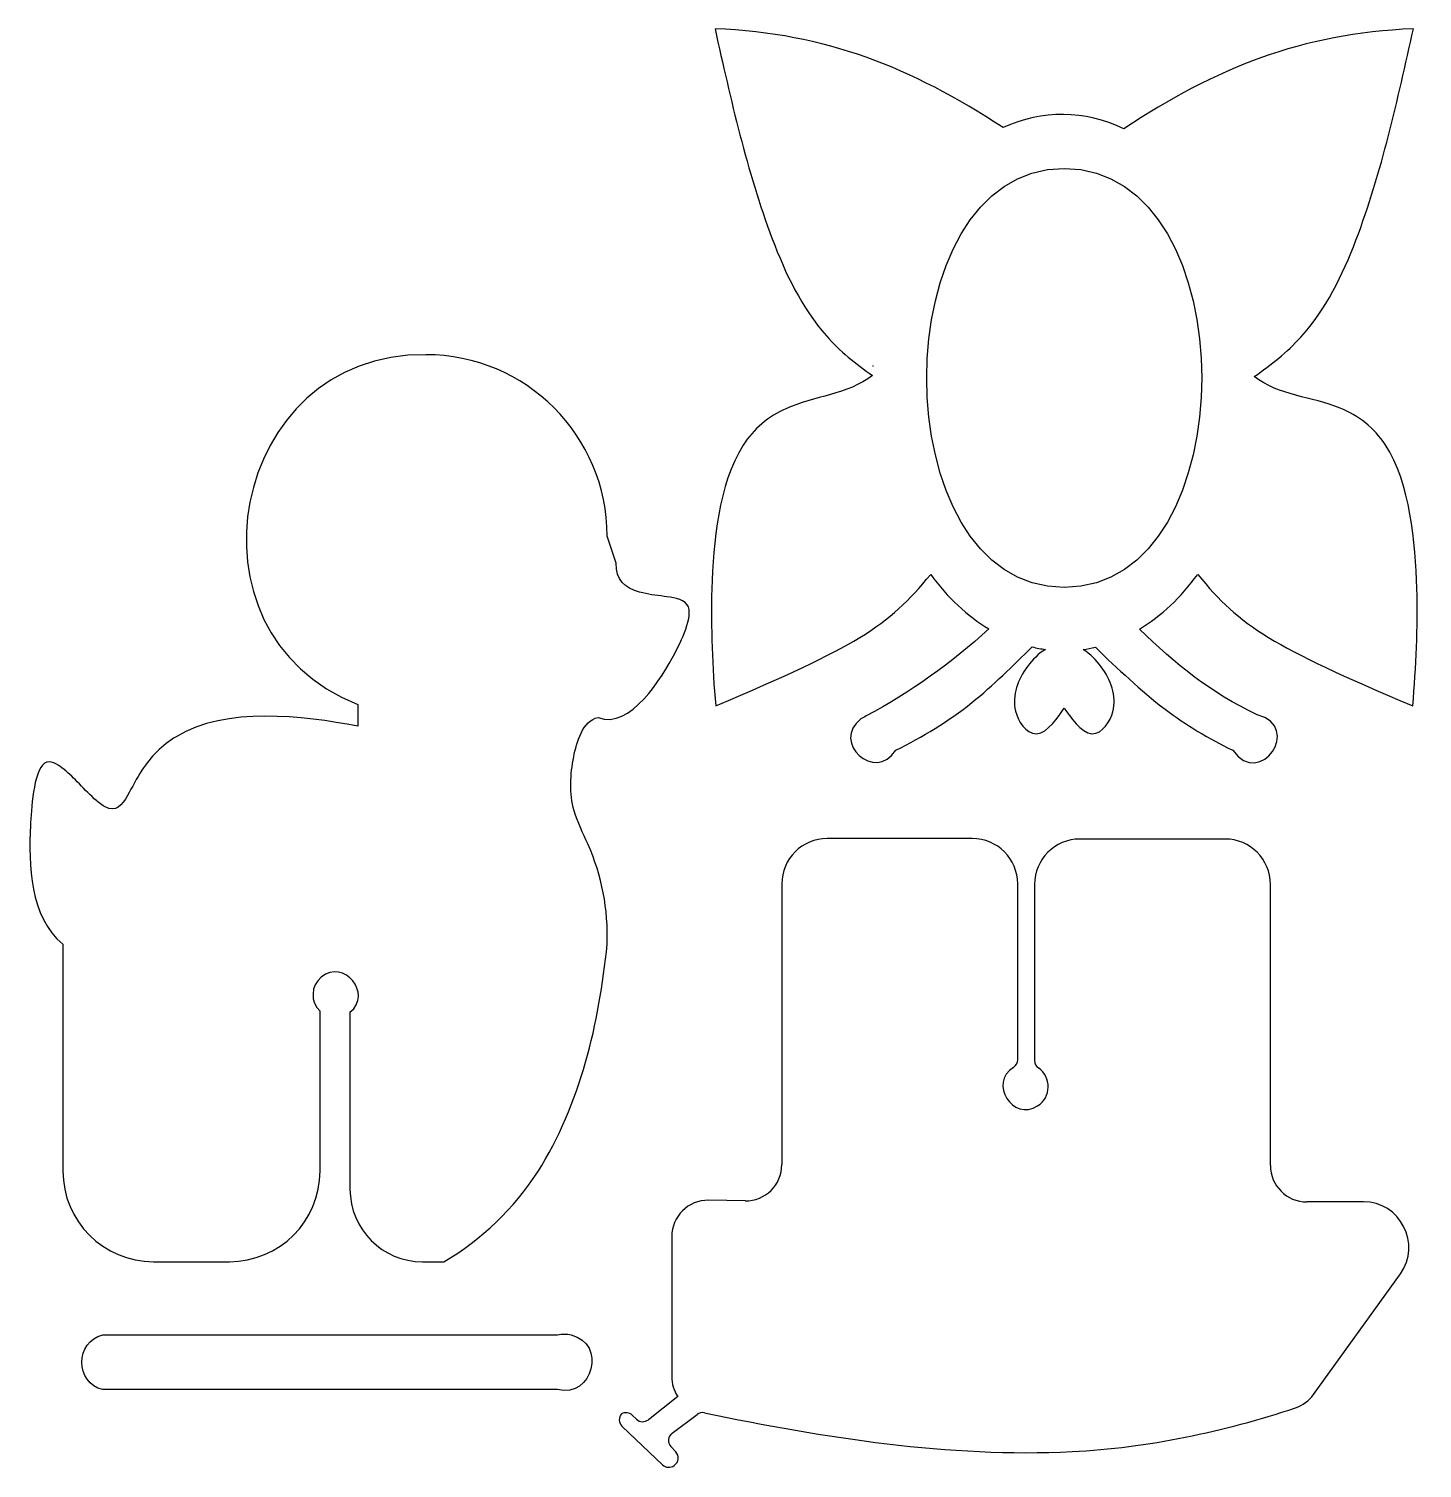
# Model space of a CAD drawing. Header units: millimetres. Extents: x 153 to 307, y 62 to 220.
import ezdxf

# ---------------------------------------------------------------- set-up
doc = ezdxf.new("R2010")
doc.units = ezdxf.units.MM
doc.header["$MEASUREMENT"] = 0
doc.layers.get('0').update_dxf_attribs({"lineweight": 0})

msp = doc.modelspace()

# ---------------------------------------------------------------- linework, layer by layer
at = {"color": 18, "lineweight": 25, "true_color": 0x000000}
for p, q in [((218.11, 161.53), (217.11, 164.53)), ((252.77, 160.3), (252.79, 160.31)), ((189.63, 145.98), (189.63, 143.59)), ((257.36, 131.18), (241.36, 131.18)), ((285.22, 131.13), (269.22, 131.13)), ((236.36, 126.18), (236.36, 95.24)), ((262.36, 106.8), (262.36, 126.18)), ((264.22, 126.13), (264.22, 106.71)), ((290.22, 95.13), (290.22, 126.13)), ((157.11, 119.53), (157.11, 94.53)), ((185.46, 94.53), (185.46, 112.14)), ((188.76, 112.03), (188.76, 92.53)), ((232.31, 91.24), (228.28, 91.3)), ((300.48, 91.13), (294.22, 91.13)), ((224.23, 87.3), (224.23, 71.88)), ((167.11, 84.53), (175.46, 84.53)), ((196.76, 84.53), (198.71, 84.53)), ((198.71, 84.53), (199.11, 84.53)), ((294.98, 69.88), (304.54, 83.21)), ((224.88, 69.68), (221.65, 67.11)), ((220.34, 67.17), (219.87, 67.61)), ((224.27, 65.63), (227.03, 67.69)), ((218.74, 66.39), (218.75, 66.38)), ((218.75, 66.38), (223.2, 62.14)), ((224.67, 63.57), (224.13, 64.15)), ((224.49, 62.06), (224.53, 62.09))]:
    msp.add_line(p, q, dxfattribs=at)
for points in [[(260.76, 209.56), (250.55, 216.23), (241.3, 219.94), (229, 220.46)], [(305.98, 220.46), (293.59, 219.93), (284.32, 216.18), (274.05, 209.44)], [(274.05, 209.44), (269.74, 211.49), (265.08, 211.53), (260.76, 209.56)], [(246.38, 183.33), (246.38, 183.31), (246.38, 183.28), (246.38, 183.25)], [(246.38, 183.33), (246.4, 183.32), (246.42, 183.31), (246.44, 183.3)], [(246.44, 183.3), (246.42, 183.28), (246.4, 183.27), (246.38, 183.25)], [(229.07, 145.81), (244.61, 152.41), (248, 154.48), (252.77, 160.3)], [(252.79, 160.31), (252.78, 160.31), (252.78, 160.3), (252.77, 160.29)], [(252.77, 160.29), (254.63, 157.76), (256.81, 155.72), (259.18, 154.29)], [(275.8, 154.28), (278.18, 155.71), (280.35, 157.76), (282.2, 160.31)], [(282.2, 160.31), (286.98, 154.48), (290.37, 152.41), (305.91, 145.81)], [(259.18, 154.29), (255.09, 150.56), (250.56, 147.31), (245.67, 144.7)], [(288.76, 144.84), (283.68, 147.21), (279.68, 150.46), (275.8, 154.28)], [(263.95, 152.31), (264.44, 152.19), (264.92, 152.1), (265.41, 152.03)], [(269.58, 152.02), (270.03, 152.09), (270.48, 152.17), (270.92, 152.27)], [(245.67, 144.7), (245.48, 144.59), (245.28, 144.49), (245.08, 144.38)], [(286.06, 140.91), (289.11, 136.66), (293.82, 143.49), (288.76, 144.84)], [(245.08, 144.38), (241.73, 141.79), (246.66, 137.32), (248.91, 140.92)], [(241.36, 131.18), (238.6, 131.18), (236.36, 128.95), (236.36, 126.18)], [(262.36, 126.18), (262.36, 128.95), (260.13, 131.18), (257.36, 131.18)], [(269.22, 131.13), (266.46, 131.13), (264.22, 128.89), (264.22, 126.13)], [(290.22, 126.13), (290.22, 128.89), (287.98, 131.13), (285.22, 131.13)], [(261.9, 105.95), (262.19, 106.14), (262.36, 106.46), (262.36, 106.8)], [(264.22, 106.71), (264.22, 106.38), (264.38, 106.08), (264.65, 105.89)], [(232.31, 91.24), (234.54, 91.21), (236.37, 93.01), (236.36, 95.24)], [(157.11, 94.53), (157.11, 89), (161.59, 84.53), (167.11, 84.53)], [(175.46, 84.53), (180.98, 84.53), (185.46, 89), (185.46, 94.53)], [(290.22, 95.13), (290.22, 92.92), (292.01, 91.13), (294.22, 91.13)], [(188.76, 92.53), (188.76, 88.11), (192.34, 84.53), (196.76, 84.53)], [(228.28, 91.3), (226.05, 91.34), (224.22, 89.53), (224.23, 87.3)], [(304.54, 83.21), (306.95, 86.38), (304.44, 91.23), (300.48, 91.13)], [(224.23, 71.88), (224.23, 71.1), (224.45, 70.33), (224.88, 69.68)], [(292.98, 68.42), (293.78, 68.68), (294.48, 69.2), (294.98, 69.88)], [(218.7, 67.76), (218.35, 67.37), (218.36, 66.76), (218.74, 66.39)], [(219.87, 67.61), (219.56, 67.91), (219.08, 67.97), (218.7, 67.76)], [(220.34, 67.17), (220.7, 66.82), (221.26, 66.8), (221.65, 67.11)], [(227.83, 67.87), (227.55, 67.93), (227.26, 67.87), (227.03, 67.69)], [(224.27, 65.63), (223.8, 65.28), (223.74, 64.58), (224.13, 64.15)], [(224.53, 62.09), (225, 62.44), (225.07, 63.14), (224.67, 63.57)], [(223.2, 62.14), (223.56, 61.8), (224.1, 61.77), (224.49, 62.06)]]:
    msp.add_open_spline(points, degree=3, dxfattribs=at)
for points, knots in [([(229, 220.46), (230.73, 212.65), (232.49, 204.8), (235.3, 197.3), (236.76, 193.48), (238.55, 189.7), (241.27, 186.61), (242.75, 184.93), (244.51, 183.51), (246.35, 182.24)], [0, 0, 0, 0, 1, 1, 1, 2, 2, 2, 3, 3, 3, 3]), ([(288.44, 182.12), (290.29, 183.39), (292.07, 184.8), (293.57, 186.47), (296.34, 189.54), (298.17, 193.32), (299.65, 197.14), (302.5, 204.69), (304.24, 212.6), (305.98, 220.46)], [0, 0, 0, 0, 1, 1, 1, 2, 2, 2, 3, 3, 3, 3]), ([(267.49, 158.87), (287.7, 158.84), (287.7, 205.1), (267.49, 205.06), (247.28, 205.09), (247.29, 158.83), (267.49, 158.87)], [0, 0, 0, 0, 1, 1, 1, 2, 2, 2, 2]), ([(217.11, 164.53), (217.11, 175.57), (208.16, 184.53), (197.11, 184.53), (175.5, 184.81), (169.53, 153.78), (189.63, 145.98)], [0, 0, 0, 0, 1, 1, 1, 2, 2, 2, 2]), ([(246.35, 182.24), (243.6, 180.09), (239.91, 180), (236.82, 178.57), (234.89, 177.74), (233.23, 176.34), (232.11, 174.56), (229.34, 170.21), (228.82, 163.79), (228.64, 158.72), (228.53, 154.41), (228.69, 150.1), (229.07, 145.81)], [0, 0, 0, 0, 1, 1, 1, 2, 2, 2, 3, 3, 3, 4, 4, 4, 4]), ([(305.91, 145.81), (306.29, 150.12), (306.47, 154.44), (306.36, 158.76), (306.19, 163.82), (305.68, 170.29), (302.87, 174.61), (301.68, 176.45), (299.92, 177.83), (297.89, 178.63), (294.79, 179.93), (291.15, 179.98), (288.44, 182.12)], [0, 0, 0, 0, 1, 1, 1, 2, 2, 2, 3, 3, 3, 4, 4, 4, 4]), ([(216.11, 144.53), (219.67, 143.13), (223.17, 148.99), (224.57, 151.6), (225.16, 152.76), (226.75, 155.8), (225.93, 156.95), (225.42, 157.67), (224.18, 157.76), (223.38, 157.88), (222.48, 158), (221.57, 158.1), (220.69, 158.34), (219.04, 158.78), (218.05, 159.74), (218.11, 161.53)], [0, 0, 0, 0, 1, 1, 1, 2, 2, 2, 3, 3, 3, 4, 4, 4, 5, 5, 5, 5]), ([(248.91, 140.92), (251.88, 142.39), (254.73, 144.11), (257.32, 146.18), (259.68, 148.06), (261.79, 150.22), (263.95, 152.31)], [0, 0, 0, 0, 1, 1, 1, 2, 2, 2, 2]), ([(265.41, 152.03), (264.63, 151.56), (264.01, 150.88), (263.46, 150.16), (262.41, 148.78), (261.68, 146.98), (262.13, 145.24), (262.37, 144.21), (263.24, 142.7), (264.44, 142.74), (265.66, 142.8), (266.85, 144.64), (267.49, 145.57)], [0, 0, 0, 0, 1, 1, 1, 2, 2, 2, 3, 3, 3, 4, 4, 4, 4]), ([(267.49, 145.57), (268.14, 144.64), (269.33, 142.81), (270.54, 142.74), (271.73, 142.7), (272.58, 144.16), (272.85, 145.17), (273.33, 146.91), (272.6, 148.73), (271.55, 150.13), (271, 150.86), (270.37, 151.55), (269.58, 152.02)], [0, 0, 0, 0, 1, 1, 1, 2, 2, 2, 3, 3, 3, 4, 4, 4, 4]), ([(270.92, 152.27), (273.39, 149.9), (275.88, 147.52), (278.61, 145.44), (280.93, 143.68), (283.45, 142.2), (286.06, 140.91)], [0, 0, 0, 0, 1, 1, 1, 2, 2, 2, 2]), ([(189.63, 143.59), (183.54, 144.7), (175.09, 145.76), (169.58, 142.41), (168.06, 141.49), (166.79, 140.2), (165.83, 138.71), (165.23, 137.82), (164.76, 136.85), (164.23, 135.92), (163.63, 134.89), (162.98, 133.97), (161.71, 134.71), (161.3, 134.95), (160.93, 135.26), (160.57, 135.58), (159.92, 136.17), (159.31, 136.81), (158.7, 137.44), (158.16, 137.98), (157.62, 138.52), (157.01, 138.99), (156.48, 139.38), (155.74, 139.89), (155.1, 139.48), (153.84, 138.69), (153.62, 134.16), (153.53, 132.67), (153.35, 128.26), (153.43, 122.57), (157.11, 119.53)], [0, 0, 0, 0, 1, 1, 1, 2, 2, 2, 3, 3, 3, 4, 4, 4, 5, 5, 5, 6, 6, 6, 7, 7, 7, 8, 8, 8, 9, 9, 9, 10, 10, 10, 10]), ([(217.11, 119.53), (217.23, 123.38), (216.55, 127.07), (214.97, 130.59), (214.46, 131.8), (213.84, 132.97), (213.47, 134.23), (212.92, 136.18), (213.05, 138.25), (213.42, 140.21), (213.73, 141.69), (214.39, 144.21), (216.11, 144.53)], [0, 0, 0, 0, 1, 1, 1, 2, 2, 2, 3, 3, 3, 4, 4, 4, 4]), ([(199.11, 84.53), (203.28, 86.96), (206.85, 90.39), (209.45, 94.45), (214.21, 101.92), (216.22, 110.81), (217.11, 119.53)], [0, 0, 0, 0, 1, 1, 1, 2, 2, 2, 2]), ([(188.76, 112.03), (191.3, 114.04), (188.08, 117.99), (185.6, 115.9), (184.43, 114.96), (184.37, 113.16), (185.46, 112.14)], [0, 0, 0, 0, 1, 1, 1, 2, 2, 2, 2]), ([(261.9, 105.95), (259.12, 104.27), (261.83, 99.95), (264.56, 101.72), (266.06, 102.62), (266.11, 104.92), (264.65, 105.89)], [0, 0, 0, 0, 1, 1, 1, 2, 2, 2, 2]), ([(161.52, 70.44), (161.52, 70.44), (211.65, 70.44), (211.65, 70.44), (215.53, 69.42), (217.07, 75.55), (213.14, 76.46), (212.65, 76.58), (212.14, 76.58), (211.65, 76.46), (211.65, 76.46), (161.52, 76.46), (161.52, 76.46), (158.44, 75.8), (158.43, 71.1), (161.52, 70.44)], [0, 0, 0, 0, 1, 1, 1, 2, 2, 2, 3, 3, 3, 4, 4, 4, 5, 5, 5, 5]), ([(227.83, 67.87), (241.14, 65.13), (254.72, 62.93), (268.35, 63.6), (276.74, 64.03), (285.02, 65.78), (292.98, 68.42)], [0, 0, 0, 0, 1, 1, 1, 2, 2, 2, 2])]:
    msp.add_open_spline(points, degree=3, knots=knots, dxfattribs=at)

doc.saveas('drawing.dxf')
